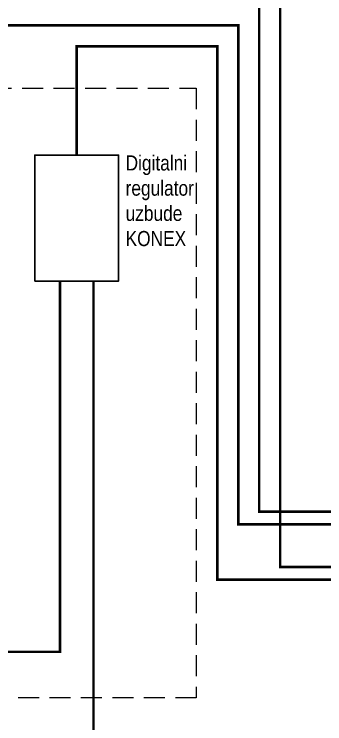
# Model space of a CAD drawing. Header units: inches. Extents: x 67248 to 85686, y -40174 to -31152.
# Drawn here: x 75670 to 76041, y -39034 to -38189 of the extents above; entities that cross this region are included whole.
import ezdxf

# ---------------------------------------------------------------- set-up
doc = ezdxf.new("R2010")
doc.units = ezdxf.units.IN
doc.header["$MEASUREMENT"] = 0
doc.linetypes.add('HIDDEN', pattern=[0.375, 0.25, -0.125])
doc.layers.add('SI-General', color=7, linetype='Continuous', lineweight=5)
doc.layers.add('SI-TOPOLOGY-Ethernet', color=7, linetype='Continuous', lineweight=13, true_color=0x3cf000)
doc.styles.add('OPIS', font='ARIALN.TTF')

msp = doc.modelspace()

# ---------------------------------------------------------------- linework, layer by layer
msp.add_lwpolyline([(75694.89, -38506.5), (75794.89, -38506.5), (75794.89, -38356.5), (75694.89, -38356.5)], close=True)
at = {"layer": 'SI-General', "color": 0, "linetype": 'HIDDEN', "ltscale": 100}
msp.add_lwpolyline([(75192.32, -38277.09), (75887.47, -38277.09), (75887.47, -39002.81), (75192.32, -39002.81)], close=True, dxfattribs=at)
at = {"layer": 'SI-TOPOLOGY-Ethernet', "const_width": 3}
for points in [[(75744.89, -37548.07), (75744.89, -37377.99), (75987.47, -37377.99), (75987.47, -38847.02), (76791.85, -38847.02), (76791.85, -38810.23)], [(75473.04, -37548.46), (75473.04, -37434.14), (75962.47, -37434.14), (75962.47, -38781.12), (76504.97, -38781.12)], [(75478.15, -38356.89), (75478.15, -38202.09), (75937.47, -38202.09), (75937.47, -38796.12), (76504.97, -38796.12)], [(75744.89, -38356.5), (75744.89, -38227.09), (75912.47, -38227.09), (75912.47, -38862.02), (76806.85, -38862.02), (76806.85, -38810.23)], [(75508.97, -38911.51), (75508.97, -38947.96), (75724.89, -38947.96), (75724.89, -38506.5)], [(75558.97, -39356.02), (75558.97, -39378.12), (75764.89, -39378.12), (75764.89, -38506.5)]]:
    msp.add_lwpolyline(points, dxfattribs=at)

# ---------------------------------------------------------------- texts
at = {"layer": 'SI-General', "color": 0, "insert": (75803.18, -38356.91), "char_height": 18, "width": 150.3301, "attachment_point": 1, "style": 'OPIS'}
msp.add_mtext('{\\C256;Digitalni ^Jregulator^Juzbude^JKONEX}', dxfattribs=at)

doc.saveas('drawing.dxf')
